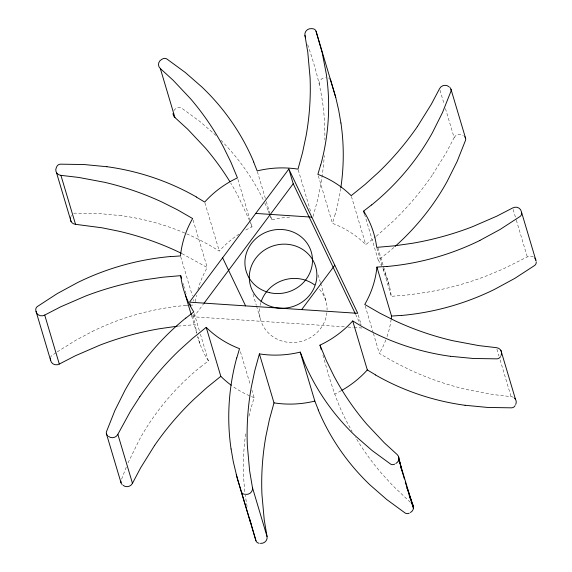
<?xml version="1.0" encoding="UTF-8"?>
<svg xmlns="http://www.w3.org/2000/svg" width="572" height="572" viewBox="0 0 572 572"><rect width="100%" height="100%" fill="white"/><g stroke="black" fill="none" stroke-linecap="round" stroke-linejoin="round"><path stroke-width="0.43" stroke-dasharray="2.86 2.15" d="M251.387 406.928L254.132 397.64L251.844 389.982M335.213 214.05L332.475 223.345A99.142 93.107 -16.6 0 1 365.787 244.652L375.582 236.837M313.084 216.445L317.174 201.487L320.685 184.842A295.488 277.492 -16.6 0 0 324.288 155.655M121.621 479.164L126.555 466.344M128.021 462.855L139.539 439.389A247.912 232.811 -16.6 0 1 200.4 367.009M71.507 215.372L70.949 216.488A5.949 5.584 -16.6 0 0 70.814 216.781M445.466 108.587L454.139 137.673L445.96 153.182L432.153 175.311M344.337 326.834L193.872 316.852L203.489 303.968M376.269 236.265L392.785 221.578A295.488 277.492 -16.6 0 0 432.153 175.311M200.457 367.074L208.38 360.896L200.171 333.347M386.143 253.904L378.221 260.081A99.142 93.107 -16.6 0 1 381.624 265.901M55.942 352.745L52.016 355.469A3.968 3.725 -16.6 0 0 50.772 356.899M57.25 351.859L75.833 340.24L92.113 331.581M533.276 256.899A5.949 5.584 -16.6 0 0 527.291 256.928L503.088 269.019L486.622 275.868A295.488 277.492 -16.6 0 1 426.884 292.271L409.223 294.787L391.291 296.346A99.142 93.107 -16.6 0 0 382.832 268.254M178.192 326.104L195.309 324.631A99.142 93.107 -16.6 0 0 196.768 333.004M184.992 305.605L189.182 305.276M190.018 305.212L195.073 304.905M347.898 327.07L353.239 327.42M354.132 327.484L362.147 328.013M513.356 397.326A5.949 5.584 -16.6 0 0 511.068 396.646L493.25 394.558L467.245 389.654A295.488 277.492 -16.6 0 1 409.96 369.927L394.466 362.155L379.358 353.439L373.43 333.54M121.536 215.708L98.699 213.513L75.096 213.149A3.968 3.725 -16.6 0 0 73.752 213.406M182.096 253.689L207.243 267.539A99.142 93.107 -16.6 0 0 197.912 289.704M239.089 234.091A99.142 93.107 -16.6 0 0 219.283 251.044L210.896 246.003A247.912 232.811 -16.6 0 0 121.536 215.68M410.367 502.302L392.857 485.728L381.431 473.201A295.488 277.492 -16.6 0 1 355.469 437.251M215.93 135.442L199.914 121.486L181.524 108.008A3.968 3.725 -16.6 0 0 177.32 107.851L176.19 108.458A5.949 5.584 -16.6 0 0 173.752 110.875M355.598 314.314L360.603 324.789M268.275 211.032L269.762 214.7M322.923 355.098C329.629 378.979 336.286 403.096 348.477 424.874A295.488 277.492 -16.6 0 0 352.102 431.481M249.528 220.527L238.124 196.103A295.488 277.492 -16.6 0 0 230.695 183.011M249.842 221.321L252.045 226.848A99.142 93.107 -16.6 0 0 245.517 230.194M270.063 215.437L271.764 219.891A99.142 93.107 -16.6 0 1 291.749 216.995M513.148 209.481L516.116 219.426M516.337 220.191L527.291 256.928M439.99 90.219L444.101 103.997M496.925 349.199L498.977 356.084M500.121 359.91L511.068 396.646M377.906 247.812L389.518 286.636M376.919 248.134L381.932 264.965M383.076 268.79L391.291 296.346M364.528 214.164L378.221 260.081M307.686 44.63C316.759 71.064 324.017 98.291 324.646 126.376A295.488 277.492 -16.6 0 1 324.889 139.768M351.415 196.439L365.787 244.652M365.215 305.991L372.973 332.01M318.325 175.897L332.475 223.345M358.251 314.95L361.168 324.746M298.226 169.898L310.775 211.983M318.118 274.867L320.356 282.389M320.606 283.226L325.84 300.786M257.393 171.679L265.372 198.463M266.287 201.523L269.712 213.006M270.849 216.831L271.764 219.891M237.895 179.401L249.757 219.198M251.129 223.788L252.045 226.848M253.031 294.265L256.27 305.141M256.521 305.977L260.76 320.191M204.905 202.831L219.283 251.044M240.44 351.723L250.25 384.627M193.1 220.091L207.243 267.539M180.702 256.692L192.335 295.724M193.472 299.549L193.929 301.079M194.237 313.449L199.943 332.582M193.143 314.4L193.872 316.852M182.99 283.312L183.448 284.842M183.676 285.607L185.049 290.197M185.278 290.962L186.186 294.022M192.578 315.451L195.309 324.631M191.656 316.023L196.839 333.526M197.74 336.429L199.928 343.779M247.09 506.506L245.695 497.969A247.912 232.811 -16.6 0 1 246.003 431.781M391.155 319.276A99.142 93.107 -16.6 0 1 386.708 337.58M385.843 339.918A99.142 93.107 -16.6 0 1 379.358 353.439M341.084 390.783A99.142 93.107 -16.6 0 1 334.563 394.129M254.132 397.64A99.142 93.107 -16.6 0 1 232.575 386.214M208.38 360.896A99.142 93.107 -16.6 0 1 197.783 337.044M195.445 301.701A99.142 93.107 -16.6 0 1 196.553 295.288M248.97 416.223A247.912 232.811 -16.6 0 1 251.294 406.906M92.099 331.553A247.912 232.811 -16.6 0 1 184.992 305.519M220.942 140.29A247.912 232.811 -16.6 0 1 263.499 200.221M264.85 203.067A247.912 232.811 -16.6 0 1 268.361 210.996M319.548 84.42A5.949 5.584 -16.6 0 1 325.475 77.578M328.471 77.978A3.968 3.725 -16.6 0 1 328.971 78.207M340.719 188.417A247.912 232.811 -16.6 0 1 335.306 214.071M454.139 137.673A5.949 5.584 -16.6 0 1 463.32 135.493M393.808 247.54A247.912 232.811 -16.6 0 1 386.2 253.968M319.548 289.446A33.955 31.889 -16.6 0 1 327.091 309.838M326.912 312.72A33.955 31.889 -16.6 0 1 289.789 342.471A33.955 31.889 -16.6 0 1 259.688 308.258M260.138 305.391A33.955 31.889 -16.6 0 1 260.889 302.474"/><path stroke-width="0.86" d="M236.787 357.95L239.525 348.655A99.142 93.107 -16.6 0 1 206.213 327.348L192.306 338.581L179.215 350.421A295.488 277.492 -16.6 0 0 139.847 396.689M320.613 165.072L317.875 174.36A99.142 93.107 -16.6 0 1 351.187 195.674L365.093 184.441L378.185 172.601A295.488 277.492 -16.6 0 0 417.553 126.333M303.725 360.968L300.236 352.109A99.142 93.107 -16.6 0 1 259.402 353.889L254.826 370.513L251.315 387.158A295.488 277.492 -16.6 0 0 247.347 445.624L249.621 470.777L252.452 487.58L267.053 536.557A5.949 5.584 -16.6 0 1 260.446 543.371M259.402 353.889L274.002 402.867L269.433 419.49L265.916 436.136A295.488 277.492 -16.6 0 0 261.947 494.601L264.221 519.755L267.053 536.557M123.03 485.278A5.949 5.584 -16.6 0 0 132.461 483.311L117.861 434.327L130.445 411.289L139.847 396.689M132.461 483.311L140.648 467.796L154.447 445.667M417.553 126.333L431.352 104.204L439.539 88.689A5.949 5.584 -16.6 0 1 448.97 86.722L449.149 86.873M288.846 169.055L189.496 302.159L357.765 313.32L288.846 169.055L293.221 183.748L355.212 313.506M204.025 303.253L293.221 183.748M301.673 309.595L334.792 265.229M185.857 318.096L193.779 311.919A99.142 93.107 -16.6 0 1 180.709 275.654L162.784 277.213L145.116 279.729A295.488 277.492 -16.6 0 0 85.378 296.124L60.782 306.771L44.709 315.072A5.949 5.584 -16.6 0 1 36.043 311.44L35.822 310.246A3.968 3.725 -16.6 0 1 37.416 306.492L57.214 293.615L77.513 282.604A247.912 232.811 -16.6 0 1 170.385 256.542M371.543 204.926L363.62 211.104L364.3 213.399M206.213 327.348L220.813 376.326L206.907 387.559L193.815 399.399A295.488 277.492 -16.6 0 0 154.447 445.667M36.043 311.44L50.643 360.417A5.949 5.584 -16.6 0 0 59.309 364.049L75.382 355.748L99.986 345.109A295.488 277.492 -16.6 0 1 159.717 328.707L177.384 326.19M479.887 240.419L500.185 229.408L519.984 216.531A3.968 3.725 -16.6 0 0 521.578 212.777M170.392 256.628L180.473 255.927A99.142 93.107 -16.6 0 1 192.642 218.561L177.535 209.845L162.04 202.073A295.488 277.492 -16.6 0 0 104.755 182.339L78.75 177.442L60.932 175.354A5.949 5.584 -16.6 0 1 56.349 167.51L56.907 166.395A3.968 3.725 -16.6 0 1 60.496 164.171L84.098 164.536L106.935 166.731M387.008 266.395L376.927 267.095A99.142 93.107 -16.6 0 1 364.757 304.461L379.865 313.177L395.359 320.949A295.488 277.492 -16.6 0 0 452.645 340.683L478.65 345.581L496.467 347.669A5.949 5.584 -16.6 0 1 501.051 355.512M401.608 315.372L391.527 316.073L376.927 267.095M255.727 213.42L311.819 217.145M70.506 217.732A5.949 5.584 -16.6 0 0 75.533 224.331L102.116 227.813L119.355 231.324A295.488 277.492 -16.6 0 1 176.641 251.051L181.317 253.31M450.464 356.292L473.301 358.487L496.904 358.851A3.968 3.725 -16.6 0 0 500.493 356.628M465.072 405.269L487.902 407.464L511.504 407.829A3.968 3.725 -16.6 0 0 515.093 405.605M196.296 197.025L204.683 202.066A99.142 93.107 -16.6 0 1 237.437 177.871L230.931 162.212L223.523 147.126A295.488 277.492 -16.6 0 0 190.576 98.792L173.101 80.223L160.332 68.547A5.949 5.584 -16.6 0 1 161.583 59.481L162.72 58.873A3.968 3.725 -16.6 0 1 166.924 59.03L185.314 72.508L201.966 87.066A247.912 232.811 -16.6 0 1 253.761 162.019M375.704 374.975L367.324 369.934L352.717 320.956A99.142 93.107 -16.6 0 1 319.962 345.152L321.328 349.742M352.717 320.956L361.104 325.997A247.912 232.811 -16.6 0 0 450.464 356.32M107.615 435.585L107.557 435.535A3.968 3.725 -16.6 0 1 106.499 431.631L114.929 410.424L124.932 390.411A247.912 232.811 -16.6 0 1 185.8 318.032M449.842 87.487L449.899 87.537A3.968 3.725 -16.6 0 1 450.9 91.391L442.471 112.598L432.468 132.611A247.912 232.811 -16.6 0 1 371.6 204.99M122.158 484.513L122.101 484.463A3.968 3.725 -16.6 0 1 120.964 481.109M173.08 113.413A5.949 5.584 -16.6 0 0 174.932 117.525L187.702 129.2L205.169 147.776A295.488 277.492 -16.6 0 1 229.83 181.581M222.608 257.786L245.581 305.877M253.675 162.055L257.164 170.914A99.142 93.107 -16.6 0 1 297.998 169.133L302.567 152.51L306.084 135.864A295.488 277.492 -16.6 0 0 310.053 77.399L307.779 52.245L304.947 35.443A5.949 5.584 -16.6 0 1 311.554 28.629L312.827 28.75A3.968 3.725 -16.6 0 1 316.044 31.231L322.2 52.667L326.305 74.031A247.912 232.811 -16.6 0 1 320.706 165.094M318.325 409.945L314.836 401.086L300.236 352.109M319.962 345.152L326.469 360.81L333.876 375.897A295.488 277.492 -16.6 0 0 366.824 424.231L384.298 442.799L397.068 454.475A5.949 5.584 -16.6 0 1 395.817 463.542M413.184 505.605L407.092 487.966L413.47 508.208L398.87 459.23L401.494 469.147M259.173 543.25A3.968 3.725 -16.6 0 1 255.956 540.769L237.416 478.921L233.312 461.804L231.095 448.991M255.956 540.769L249.8 519.333M363.62 211.104A99.142 93.107 -16.6 0 1 376.691 247.369L394.616 245.81L412.283 243.293A295.488 277.492 -16.6 0 0 472.022 226.898L496.618 216.252L512.691 207.951A5.949 5.584 -16.6 0 1 521.357 211.583L535.957 260.56A5.949 5.584 -16.6 0 0 534.606 257.943M450.993 89.303L465.594 138.281M500.915 350.407L515.515 399.385M316.044 31.231L335.735 97.362L338.688 110.196L340.905 123.009M304.947 35.443L305.634 37.738M398.891 460.596L399.807 463.656M400.715 466.716L401.401 469.011M401.859 470.549L403.224 475.139M403.453 475.904L404.368 478.964M405.276 482.024L406.192 485.085M406.42 485.85L407.786 490.44M409.159 495.037L409.616 496.567M409.838 497.333L410.524 499.628M160.332 68.547L174.932 117.525M189.983 303.789L190.712 306.234M180.709 275.654L181.624 278.721M185.328 294.802L191.413 315.208M236.272 474.638L250.872 523.616M60.932 175.354L75.533 224.331M56.485 172.615L71.085 221.593M106.406 433.719L121.007 482.697M44.709 315.072L59.309 364.049M335.735 97.362L330.645 80.209A3.968 3.725 -16.6 0 0 329.837 78.879M398.577 456.628L401.93 470.799M50.643 360.417L50.422 359.223A3.968 3.725 -16.6 0 1 50.415 357.929M479.901 240.447A247.912 232.811 -16.6 0 1 387.015 266.481M394.68 464.149A3.968 3.725 -16.6 0 1 390.476 463.992L372.086 450.514L355.434 435.957A247.912 232.811 -16.6 0 1 303.639 361.003M252.452 487.58A5.949 5.584 -16.6 0 1 245.846 494.394M244.573 494.272A3.968 3.725 -16.6 0 1 241.355 491.791M231.067 448.999A247.912 232.811 -16.6 0 1 236.694 357.929M117.861 434.327A5.949 5.584 -16.6 0 1 108.423 436.3M106.935 166.702A247.912 232.811 -16.6 0 1 196.346 196.947M391.527 316.073A99.142 93.107 -16.6 0 1 391.262 318.475M367.324 369.934A99.142 93.107 -16.6 0 1 341.806 390.376M314.836 401.086A99.142 93.107 -16.6 0 1 274.002 402.867M231.245 385.249A99.142 93.107 -16.6 0 1 220.813 376.326M536.178 261.754A3.968 3.725 -16.6 0 1 534.584 265.508L514.786 278.385L494.494 289.396A247.912 232.811 -16.6 0 1 401.615 315.458M514.478 398.112A5.949 5.584 -16.6 0 1 515.651 404.49M465.065 405.298A247.912 232.811 -16.6 0 1 375.654 375.053M412.133 503.911A5.949 5.584 -16.6 0 1 410.417 512.519M409.287 513.127A3.968 3.725 -16.6 0 1 405.076 512.97L386.686 499.492L370.034 484.934A247.912 232.811 -16.6 0 1 318.239 409.981M340.941 123.001A247.912 232.811 -16.6 0 1 340.84 187.637M464.686 136.687A3.968 3.725 -16.6 0 1 465.501 140.369L457.071 161.576L447.068 181.589A247.912 232.811 -16.6 0 1 395.045 246.446M261.125 301.737A33.955 31.889 -16.6 0 1 314.629 284.935M269.669 292.685A33.955 31.889 -16.6 0 0 311.418 252.424A33.955 31.889 -16.6 0 0 255.019 239.425A33.955 31.889 -16.6 0 0 269.669 292.685M274.696 307.522A33.955 31.889 -16.6 0 0 315.622 266.502A33.955 31.889 -16.6 0 0 258.923 254.59A33.955 31.889 -16.6 0 0 274.696 307.522"/></g></svg>
